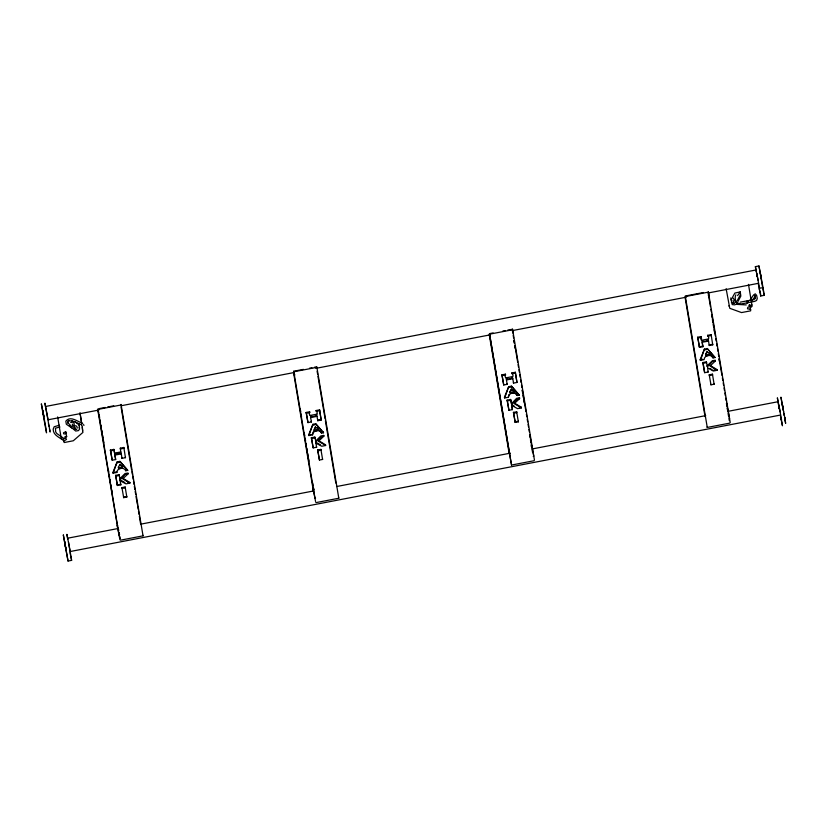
<?xml version="1.0" encoding="UTF-8"?>
<svg xmlns="http://www.w3.org/2000/svg" width="827" height="827" viewBox="0 0 827 827"><rect width="100%" height="100%" fill="white"/><g stroke="black" fill="none" stroke-linecap="round" stroke-linejoin="round"><path stroke-width="1.24" d="M127.751 470.377L119.956 461.363L117.145 461.9L112.854 472.579L113.134 473.178L116.855 472.465C116.793 467.999 124.174 466.531 125.735 470.759L127.751 470.377L119.956 461.363M323.512 432.759L315.718 423.755L312.906 424.292L308.616 434.971L308.895 435.571L312.616 434.857C312.554 430.391 319.935 428.924 321.496 433.152L323.512 432.759L315.718 423.755M519.284 395.151L511.489 386.137L508.677 386.685L504.387 397.363L504.666 397.963L508.388 397.249C508.326 392.773 515.697 391.316 517.268 395.544L519.284 395.151L511.489 386.137M715.045 357.543L707.25 348.529L704.439 349.077L700.149 359.755L700.428 360.355L704.139 359.631C704.077 355.165 711.458 353.698 713.029 357.926L715.045 357.543L707.25 348.529M730.748 297.947L732.226 304.584L734.81 304.874L736.94 303.509M731.058 299.953L734.852 293.068L740.01 291.962L740.858 296.045L738.056 301.379M82.617 430.764L82.369 427.208M74.327 428.427L74.037 423.093L72.91 422.121L70.657 422.556M120.907 451.924L114.55 453.144L113.868 449.392L110.353 450.064L112.214 460.215L115.666 459.554L114.974 455.057L121.259 453.951M316.7 414.203L310.249 415.443M512.461 376.595L506.01 377.836M708.222 338.987L701.772 340.228M79.092 428.19L79.34 427.301M79.671 428.924L78.482 430.598L75.691 431.043L69.437 425.812M310.694 417.552L317.01 416.343M506.289 379.128L507.189 384.328L503.736 385L501.875 374.848L505.4 374.166L505.628 374.972L502.175 375.634L501.875 374.848M506.455 379.944L512.781 378.725M113.134 473.178L117.145 461.9M308.895 435.571L312.906 424.292M312.823 433.214L313.65 431.146M314.58 428.841L315.469 426.629M504.666 397.963L508.677 386.685M509.008 394.572L508.388 397.249M511.241 389.01L509.928 392.411L514.105 391.605M700.428 360.355L704.439 349.077M705.669 354.721L707.002 351.403M735.844 294.836C734.614 297.4 735.151 300.832 737.115 302.92L741.261 303.943L754.71 301.369L756.602 300.459L757.274 298.413L756.622 295.353L755.247 293.854L753.562 294.97L750.161 299.881M63.297 439.561L63.886 440.915M117.941 529.094L97.772 409.965M512.554 329.198L512.078 329.849L489.605 334.17L511.51 465.053L533.984 460.732L534.449 460.081L512.554 329.198L507.695 330.128M708.305 291.58L707.84 292.241L685.366 296.552L707.261 427.445L729.745 423.124L730.21 422.473L708.522 292.83M751.495 305.287L751.805 304.656M66.677 436.656L65.147 437.514L64.795 436.894L66.677 436.656L65.643 431.622M737.167 300.821L740.527 294.422L740.33 291.786L737.581 295.621M751.774 300.904L755.558 295.818L754.493 295.704L755.382 298.599L755.475 297.916L754.079 299.57L740.289 302.134M750.285 309.226L750.399 307.737M120.194 480.797L125.993 483.857L129.87 483.113L129.86 482.461L122.634 478.171M315.955 443.189L321.755 446.249L325.631 445.505L325.621 444.854L318.354 440.429L323.781 435.415L323.822 436.253L318.509 441.256L325.631 445.505M519.552 397.808L514.125 402.904L521.392 407.246L521.392 407.897L517.526 408.641L511.861 405.416L512.399 409.623L508.946 410.285L507.085 400.134L510.61 399.462L511.675 404.403L516.72 399.131L519.594 398.645L519.552 397.808L516.617 398.304L511.479 403.679L510.61 399.462M119.77 478.802L125.084 473.53L128.02 473.023L128.061 473.861L122.747 478.864L129.87 483.113M519.594 398.645L514.27 403.648L521.392 407.897M707.064 365.968L712.378 360.696L715.303 360.2L715.355 361.037L710.031 366.03L717.154 370.289L717.143 369.638L709.917 365.338M746.998 303.178L748.311 302.434M63.865 438.682L65.746 438.176L66.491 439.426L63.627 441.184L64.217 442.538L73.303 440.77L82.948 432.387L80.002 412.652M68.041 420.881L68.941 420.457M748.621 306.993L747.773 307.334L747.484 308.781L750.73 309.36L750.627 310.849L741.53 312.575L729.765 308.306L726.127 288.695M119.987 480.094L120.866 484.849L117.413 485.511L115.563 475.36L119.088 474.677L120.153 479.619L125.187 474.357L128.061 473.861M315.532 441.194L320.845 435.922L323.781 435.415M315.749 442.486L316.627 447.231L313.175 447.903L311.324 437.741L314.839 437.07L315.914 442.011L320.948 436.749L323.822 436.253M717.154 370.289L713.287 371.034L707.612 367.808L708.16 372.016L704.707 372.677L704.449 372.078L702.847 362.526L706.372 361.854L707.436 366.785L712.481 361.523L715.355 361.037M68.868 420.984L72.321 420.798L71.722 420.571L81.418 424.84M756.333 272.042L755.382 266.645L758.959 265.963L763.125 288.023C756.095 287.124 760.985 290.391 760.695 296.004L764.272 295.311L762.98 287.445L763.145 288.189M99.178 408.61L105.246 407.442M107.675 406.977L113.744 405.819M315.469 501.141L293.73 371.24L303.437 369.369M309.505 368.201L311.934 367.736M314.363 367.271L316.782 366.806L316.896 367.343L338.801 498.236L316.317 502.547L315.635 502.123M493.13 332.93L489.491 333.622L489.605 334.17M502.837 331.058L505.266 330.593M703.457 292.52L685.252 296.014L685.366 296.552M121.031 404.413L121.135 404.961L98.661 409.272L97.968 408.848M316.896 367.343L294.412 371.664L293.73 371.24M98.889 410.037L48.142 419.785L45.526 406.481L755.981 269.984L756.229 270.791M121.724 405.643L294.267 372.501M315.831 368.356L489.636 334.956M512.471 330.573L686.286 297.182M707.85 293.037L758.597 283.289M294.929 374.869L294.35 374.982L293.936 372.936M708.357 295.446L708.935 295.332L708.305 292.262M59.399 425.212L54.168 426.753L53.186 429.172C53.093 435.147 59.317 437.276 63.266 440.326M59.968 427.011L55.481 428.179L55.657 431.808L56.753 433.462L64.186 438.651M123.843 447.469L123.874 448.317L120.422 448.978L120.318 448.151L123.843 447.469L125.446 457.672L121.993 458.334L121.176 453.217M306.114 412.456L309.629 411.774L309.856 412.58L306.403 413.242L306.114 412.456L307.975 422.607L311.428 421.946L310.476 416.849M319.604 409.861L319.635 410.699L316.183 411.36L316.079 410.533L319.604 409.861L321.196 420.064L317.744 420.726L316.927 415.609M515.376 372.253L515.407 373.091L511.954 373.752L511.851 372.925L515.376 372.253L516.968 382.456L513.515 383.118L512.699 378.001M708.543 341.117L702.257 342.223L702.95 346.72L699.497 347.381L697.637 337.23L701.162 336.558C698.474 344.363 712.812 341.634 707.612 335.317L711.127 334.646L712.729 344.838L709.277 345.51L708.388 340.3M110.353 450.064L110.642 450.849L114.095 450.188L114.767 453.878L120.825 452.741L120.318 448.151M697.637 337.23L697.936 338.026L701.389 337.364M321.196 419.413L317.682 420.085L317.744 420.726M699.239 346.782L702.754 346.11L702.95 346.72M711.551 344.414L709.204 344.869L709.277 345.51M117.341 462.717L120.101 462.179M313.102 425.099L315.862 424.571M508.874 387.491L511.634 386.964M704.625 349.883L707.385 349.356M118.623 467.689L122.582 466.831L120.142 464.154M707.416 355.434L709.545 355.021M112.854 472.579L116.648 471.855L116.855 472.465M308.616 434.971L311.148 434.485M319.191 430.061L321.465 432.5L323.522 432.107M700.149 359.755L702.671 359.269M115.563 475.36L115.852 476.145L119.305 475.484L119.088 474.677M311.324 437.741L311.614 438.537L315.066 437.876L314.839 437.07M507.085 400.134L507.375 400.93L510.828 400.268M702.847 362.526L703.136 363.322L706.589 362.65L706.372 361.854M117.155 484.901L120.68 484.229L120.866 484.849M127.885 482.844L129.86 482.461M519.418 407.628L521.392 407.246M713.205 370.393L717.143 369.638M123.678 497.658L121.941 487.62L125.156 487L126.831 497.048L123.678 497.658L123.512 497.027M317.702 450.002L320.907 449.392L322.592 459.44L319.439 460.039L317.702 450.002L319.439 460.039M513.464 412.394L516.679 411.774L518.353 421.832L515.211 422.432L513.464 412.394L515.211 422.432M710.962 384.824L709.225 374.786L712.44 374.166L714.114 384.214L710.962 384.824L710.807 384.193M317.888 450.808L321.041 450.208L320.907 449.392M513.66 413.2L516.813 412.601L516.679 411.774M124.588 496.82L126.727 496.407L126.831 497.048M515.045 421.811L517.185 421.398M117.692 525.465L117.114 525.579L119.222 535.824M531.12 446.042L531.699 445.929L529.776 434.495M141.159 524.08L313.702 490.938M336.537 486.545L510.342 453.155M531.906 449.009L705.72 415.619M728.556 411.226L778.031 401.726L778.279 402.532M315.552 498.102L314.973 498.216L312.875 487.971M533.219 456.287L533.797 456.173L531.699 445.929M121.135 404.961L143.04 535.844L120.556 540.165L119.874 539.731L98.175 410.099M780.647 415.03L70.192 551.526L66.915 534.325L67.69 539.173M68.041 561.037L63.338 535.017L68.041 561.037L71.618 560.355L68.558 542.233M734.479 303.251L733.042 303.344L731.378 302.217M746.254 304.915L736.64 304.377M76.766 429.43L74.327 428.944M705.782 354.855L709.855 353.915M62.78 439.344L61.312 438.817L57.642 416.911M73.758 425.388L76.642 426.112L77.335 428.055M73.892 427.321L75.112 427.476L75.598 428.831M65.126 433.989L63.658 433.793L63.483 432.841L64.795 432.097L66.263 432.304L66.429 433.245M746.698 301.276L748.156 301.493M514.849 392.432L517.268 395.544M82.721 423.414C77.738 421.729 70.409 415.33 65.809 421.17L66.346 424.241L72.28 428.262M735.472 301.772L737.126 302.517M709.886 368.428L712.099 369.741M511.923 404.723L514.125 406.036M317.258 442.993L320.566 444.957M120.391 479.939L124.805 482.565M74.988 421.419L79.02 425.037M749.696 307.106L750.926 307.324L752.136 306.279L748.476 284.374M72.362 424.065L72.838 426.494M733.249 298.092L735.679 302.155M71.722 426.567L67.886 422.793M710.713 354.835L713.029 357.926M511.665 388.928L514.094 391.522M316.71 427.404L318.261 429.306L314.136 429.947M755.382 266.645L758.08 280.198M728.918 305.742L729.424 306.683M733.042 300.387L734.107 303.24M71.618 560.355L70.646 555.806M83.589 424.561L83.941 425.46M312.41 434.237L312.616 434.857M506.992 383.718L507.189 384.328M311.231 421.325L311.428 421.946M115.666 459.554L114.715 454.457M764.272 295.311L763.745 292.923M760.695 296.004L758.235 283.351M50.127 432.107L44.927 403.142L45.516 406.688M67.824 539.028L67.576 538.222L118.323 528.474L118.747 530.593M707.964 371.395L708.16 372.016M512.399 409.623L511.52 404.879M316.441 446.621L316.627 447.231M511.655 404.713L511.861 405.416M113.868 449.392L114.095 450.188M120.132 479.939L120.329 480.642M707.24 366.072L707.436 366.785M511.479 403.679L511.675 404.403M315.707 441.287L315.914 442.011M119.946 478.895L120.153 479.619M709.225 374.786L709.421 375.592L712.574 374.982L712.44 374.166M121.941 487.62L122.138 488.426L125.28 487.816L125.156 487M783.52 411.319L783.614 411.557M778.755 404.879L778.652 404.641M761.222 278.068L761.398 278.875L760.282 272.838M762.928 288.943L763.538 291.931M782.735 407.938L783.086 409.727M784.492 417.759C787.542 433.152 783.438 411.06 785.112 419.403L780.946 397.146L782.518 406.77M727.45 408.321L729.559 418.565L728.98 418.679L729.311 420.623M704.935 416.115L705.049 416.653L685.056 297.203M707.157 426.897L707.261 427.445M512.761 330.893L513.174 332.94M511.396 464.505L511.51 465.053M338.688 497.689L338.801 498.236M313.867 489.904L313.454 487.858L313.774 489.811M142.926 535.296L143.04 535.844M97.968 409.52L98.599 412.59M119.16 532.64L119.584 534.687M49.506 429.11L49.92 431.105M756.963 274.078L759.568 288.871M779.013 405.737L781.536 420.085C780.099 413.655 785.03 438.765 780.481 416.084M756.85 274.006L757.118 275.381M779.158 408.631L778.941 407.453M756.695 274.109L757.087 276.187M780.13 411.939L777.37 397.828L778.538 405.065M778.941 406.884L779.334 408.962M48.421 423.61L48.896 426.132M70.026 552.581L70.471 554.938M43.945 416.457L41.35 403.834C42.074 408.807 49.144 448.575 45.516 425.895L42.642 410.388L43.769 416.426M760.633 274.946L760.954 276.704M760.964 277.645L758.959 265.963M782.88 407.111L782.177 403.524L783.438 410.44M782.973 408.393L783.272 410.078M65.271 544.983L64.578 541.396L66.067 549.862L65.364 546.265M761.181 278.906L762.453 286.431M783.665 413.128L784.058 415.402M779.024 406.863L779.396 409.086M756.56 273.727L756.963 276.084M708.315 293.978L710.445 306.683M710.869 309.226L711.292 311.758M711.727 314.301L715.334 335.907M715.758 338.439L716.182 340.982M716.616 343.525L717.04 346.068M717.464 348.601L717.888 351.144M718.312 353.687L718.735 356.23M719.159 358.773L721.93 375.282M722.353 377.825L722.777 380.368M723.201 382.911L723.625 385.444M724.049 387.987L724.473 390.53M724.907 393.073L725.331 395.616M725.755 398.149L726.178 400.692M726.602 403.235L727.781 410.264M711.551 314.498L711.975 317.041M712.398 319.584L712.822 322.117M713.246 324.66L713.67 327.203M714.094 329.746L714.528 332.289M718.983 358.959L719.418 361.502M726.426 403.431L726.85 405.974M727.284 408.507L727.708 411.05M728.132 413.593L728.556 416.136M701.162 336.558L701.565 338.998M702.009 341.634L702.754 346.11M703.136 363.322L704.707 372.677M697.936 338.026L699.497 347.381M512.347 330.314L512.771 332.857M513.195 335.4L513.619 337.943M514.053 340.476L514.477 343.019M514.901 345.562L517.661 362.081M518.084 364.614L518.519 367.157M518.942 369.7L519.366 372.243M519.79 374.786L520.214 377.319M520.638 379.862L521.062 382.405M521.486 384.948L521.92 387.491M522.344 390.024L525.951 411.629M526.375 414.162L526.809 416.705M527.233 419.248L527.657 421.791M528.081 424.334L528.505 426.866M528.929 429.409L529.352 431.952M513.877 340.672L514.301 343.215M514.725 345.758L515.149 348.301M522.168 390.22L522.592 392.763M523.015 395.306L523.439 397.849M523.863 400.382L524.287 402.925M529.611 434.692L530.035 437.225M530.458 439.768L530.882 442.311M531.306 444.854L531.73 447.397M532.154 449.929L532.588 452.472M515.407 373.091L516.968 382.456M511.851 372.925C517.04 379.293 502.837 381.816 505.4 374.166M507.375 400.93L508.946 410.285M502.175 375.634L503.736 385M489.708 334.894L511.179 463.244M489.191 334.273L509.184 453.723M317.123 371.271L317.661 374.352M317.971 376.347L325.104 418.824M325.414 420.829L335.834 483.092M319.635 410.699L321.196 420.064M316.079 410.533C321.269 416.901 307.065 419.423 309.629 411.774M311.614 438.537L313.175 447.903M306.403 413.242L307.975 422.607M300.273 409.086L300.697 411.629M301.121 414.172L301.545 416.715M304.305 433.224L304.729 435.767M305.163 438.31L305.587 440.853M306.011 443.396L306.435 445.929M306.858 448.472L307.282 451.015M307.706 453.558L308.14 456.101M308.564 458.634L308.988 461.177M312.596 482.772L313.03 485.315M293.523 372.357L313.526 491.869M121.052 406.874L131.576 469.87M131.896 471.679L132.32 474.222M132.63 476.228L133.168 479.309M133.488 481.304L134.026 484.395M134.336 486.39L134.873 489.47M135.183 491.476L135.721 494.556M136.031 496.551L137.313 504.181M137.633 505.99L138.161 509.267M138.491 511.076L139.008 514.342M139.339 516.162L140.714 524.514M115.852 476.145L117.413 485.511M110.642 450.849L112.214 460.215M119.956 536.692L120.287 538.646M99.199 414.937L99.622 417.48M100.046 420.023L100.47 422.566M100.894 425.099L101.318 427.642M101.742 430.185L102.176 432.728M102.6 435.271L103.024 437.803M103.447 440.346L103.871 442.89M108.337 469.571L108.761 472.114M109.185 474.646L109.609 477.189M110.043 479.732L110.467 482.275M110.89 484.818L111.314 487.351M111.738 489.894L112.162 492.437M80.085 413.51L81.749 423.465M78.689 423.414L79.516 427.952M67.731 421.512L68.052 423.445M714.011 383.583L714.114 384.214M518.26 421.191L518.353 421.832M322.489 458.799L322.592 459.44M707.612 335.317L707.705 336.144L711.158 335.483L711.127 334.646M513.453 382.477L513.515 383.118M121.92 457.693L121.993 458.334M321.465 432.5L321.496 433.152M125.714 470.108L125.735 470.759M712.729 344.187L712.729 344.838M125.446 457.021L125.446 457.672M119.853 465.001C113.547 471.545 128.836 467.606 119.853 465.001M315.614 427.383C309.308 433.927 324.597 429.988 315.614 427.383M511.386 389.775C504.894 396.133 520.462 392.608 511.489 389.672M707.147 352.168C700.738 358.742 716.347 354.69 707.147 352.168M749.386 304.905L748.89 305.711L749.748 306.414L750.761 306.042L750.544 305.111L749.386 304.905"/></g></svg>
